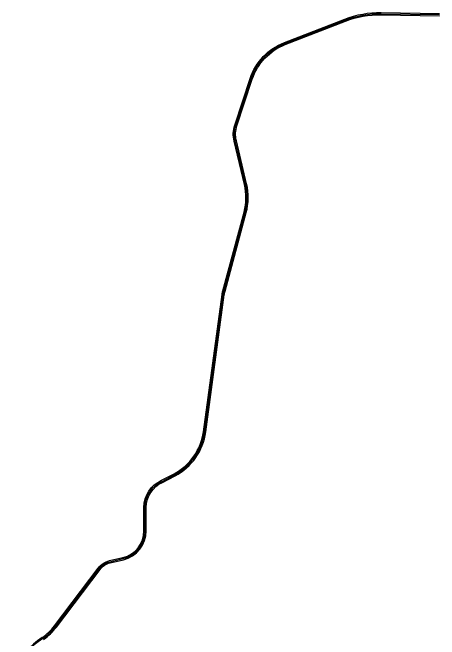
# Model space of a CAD drawing. Extents: x 529262 to 576451, y 2694391 to 2717535.
# Drawn here: x 547066 to 549309, y 2713692 to 2716982 of the extents above; entities that cross this region are included whole.
import ezdxf

# ---------------------------------------------------------------- set-up
doc = ezdxf.new("R2010")
doc.units = 0
doc.layers.add('RD-中线', color=40, linetype='Continuous')
doc.layers.add('RD-红线', color=7, linetype='Continuous')

msp = doc.modelspace()

# ---------------------------------------------------------------- linework, layer by layer
at = {"layer": 'RD-中线', "linetype": 'Continuous', "flags": 128}
for points in [[(547225.77, 2713697.315, 0.0765317), (547291.375, 2713760.816), (547520.769, 2714063.241, -0.1737868), (547577.295, 2714100.092), (547647.294, 2714116.747, 0.34735656), (547762.572, 2714262.684), (547762.564, 2714385.101, -0.29586271), (547851.367, 2714522.061), (547917.281, 2714556.714, 0.24262323), (548074.961, 2714781.972), (548172.526, 2715502.045, -0.03227477), (548176.354, 2715521.008), (548287.737, 2715933.51, 0.12518382), (548289.905, 2716081.397), (548235.807, 2716307.933, -0.13915319), (548239.255, 2716389.766), (548319.752, 2716633.777, -0.22438569), (548496.38, 2716819.574), (548813.724, 2716942.38, -0.09670302), (549002.364, 2716976.01), (549308.625, 2716970.993)], [(547225.77, 2713697.315), (547201.067, 2713679.815, 0.1768449), (547084.131, 2713510.491), (547065.99, 2713440.702)]]:
    msp.add_lwpolyline(points, format="xyb", dxfattribs=at)
at = {"layer": 'RD-红线', "linetype": 'Continuous', "flags": 128}
for points in [[(547222.302, 2713702.211, 0.0765317), (547286.595, 2713764.442), (547515.989, 2714066.867, -0.1737868), (547575.906, 2714105.929), (547645.905, 2714122.584, 0.34735656), (547756.572, 2714262.684), (547756.564, 2714385.101, -0.29552584), (547848.743, 2714527.46), (547914.489, 2714562.025, 0.24262323), (548069.015, 2714782.778), (548166.581, 2715502.851, -0.03227477), (548170.562, 2715522.572), (548281.945, 2715935.074, 0.12518382), (548284.069, 2716080.003), (548229.971, 2716306.539, -0.13915319), (548233.558, 2716391.646), (548314.054, 2716635.657, -0.22438569), (548494.215, 2716825.17), (548811.558, 2716947.975, -0.09670302), (549002.462, 2716982.009), (549308.723, 2716976.992)], [(547229.239, 2713692.419, 0.0765317), (547296.155, 2713757.19), (547525.55, 2714059.615, -0.1737868), (547578.684, 2714094.255), (547648.683, 2714110.91, 0.34735656), (547768.572, 2714262.684), (547768.564, 2714385.102, -0.29622049), (547853.988, 2714516.66), (547920.073, 2714551.403, 0.24262323), (548080.906, 2714781.167), (548178.472, 2715501.24, -0.03227477), (548182.147, 2715519.443), (548293.53, 2715931.946, 0.12518382), (548295.741, 2716082.79), (548241.643, 2716309.326, -0.13915319), (548244.953, 2716387.886), (548325.45, 2716631.897, -0.22438569), (548498.545, 2716813.978), (548815.889, 2716936.784, -0.09670302), (549002.265, 2716970.011), (549308.526, 2716964.994)], [(547222.302, 2713702.211), (547197.598, 2713684.711, 0.1768449), (547078.324, 2713512)]]:
    msp.add_lwpolyline(points, format="xyb", dxfattribs=at)

doc.saveas('drawing.dxf')
